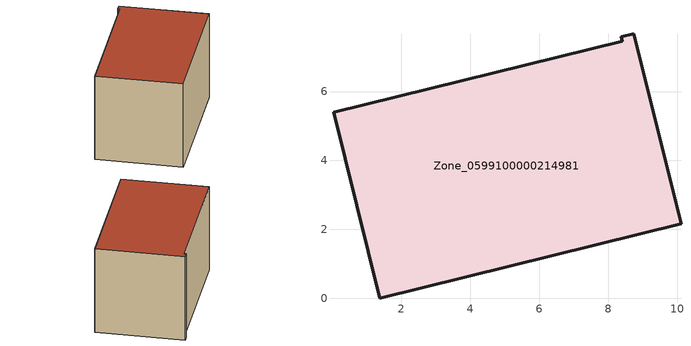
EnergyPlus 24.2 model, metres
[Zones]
Zone_0599100000214981
 floor ground (C_G): 10.11,2.17 1.37,0 0.03,5.39 8.41,7.47 8.38,7.59 8.74,7.68 z0
 wall outside (C_F): 10.11,2.17 8.74,7.68 8.38,7.59 8.41,7.47 0.03,5.39 1.37,0 10.11,2.17 z0:5.9
 roof outside (C_R): 1.37,0 10.11,2.17 8.74,7.68 8.38,7.59 8.41,7.47 0.03,5.39 z5.9
[BUILDING]
Pand.0599100000214981: North Axis=0; Terrain=City; Loads Convergence Tolerance Value=0.04; Temperature Convergence Tolerance Value=0.4; Solar Distribution=FullExterior; Maximum Number of Warmup Days=25; Minimum Number of Warmup Days=1
[Site:Location]
Rotterdam.The.Hague.AP_ZH_NLD Design_Conditions: Latitude=51.96; Longitude=4.45; Time Zone=1; Elevation=-4.5
[SITE:GROUNDTEMPERATURE:BUILDINGSURFACE]
18, 18, 18, 18, 18, 18, 18, 18, 18, 18, 18, 18
[MATERIAL] Thermal Absorptance=0.9; Solar Absorptance=0.7; Visible Absorptance=0.7
Name | Roughness | Thickness | Conductivity | Density | Specific Heat
G.TC.1975-1991 | MediumSmooth | 0.15 | 0.288461 | 540 | 1210
F.TC.1975-1991 | Rough | 0.3 | 0.230769 | 1920 | 840
R.TC.1975-1991 | MediumRough | 0.2 | 0.153846 | 1500 | 1000
[CONSTRUCTION]
C_G: G.TC.1975-1991
C_F: F.TC.1975-1991
C_R: R.TC.1975-1991
[ZONE]
Zone_0599100000214981: Type=1; Multiplier=1; Ceiling Height=Autocalculate; Volume=Autocalculate; Floor Area=autocalculate; Part of Total Floor Area=Yes
[ZONEINFILTRATION:DESIGNFLOWRATE]
Infil_Zone_0599100000214981: Zone or ZoneList or Space or SpaceList=Zone_0599100000214981; Schedule=AlwaysOn; Design Flow Rate Calculation Method=Flow/Area; Flow Rate per Floor Area=0.003; Constant Term Coefficient=1; Temperature Term Coefficient=0; Velocity Term Coefficient=0; Velocity Squared Term Coefficient=0
[HVACTEMPLATE:ZONE:IDEALLOADSAIRSYSTEM]
Zone_0599100000214981: Maximum Heating Supply Air Temperature=50; Minimum Cooling Supply Air Temperature=13; Maximum Heating Supply Air Humidity Ratio=0.0156; Minimum Cooling Supply Air Humidity Ratio=0.0077; Heating Limit=NoLimit; Cooling Limit=NoLimit; Dehumidification Control Type=ConstantSensibleHeatRatio; Cooling Sensible Heat Ratio=0.7; Dehumidification Setpoint=60; Humidification Control Type=None; Humidification Setpoint=30; Outdoor Air Method=None; Outdoor Air Flow Rate per Person=0.00944; Outdoor Air Flow Rate per Zone Floor Area=0; Outdoor Air Flow Rate per Zone=0; Demand Controlled Ventilation Type=None; Outdoor Air Economizer Type=NoEconomizer; Heat Recovery Type=None; Sensible Heat Recovery Effectiveness=0.7; Latent Heat Recovery Effectiveness=0.65
[ZONECONTROL:THERMOSTAT]
ThermostatControl_Zone_0599100000214981: Zone or ZoneList=Zone_0599100000214981; Control Type Schedule=DualSetpointControlType; Control 1=Thermostat_Zone_0599100000214981; Temperature Difference Between Cutout And Setpoint=0
[THERMOSTATSETPOINT:DUALSETPOINT]
Thermostat_Zone_0599100000214981: Heating Setpoint Temperature Schedule=HeatingSetpoint_Zone_0599100000214981; Cooling Setpoint Temperature Schedule=CoolingSetpoint_Zone_0599100000214981
[SCHEDULE:COMPACT]
HeatingSetpoint_Zone_0599100000214981: Through: 12/31, For: AllDays, Until: 24:00, 21
CoolingSetpoint_Zone_0599100000214981: Through: 12/31, For: AllDays, Until: 24:00, 24
DualSetpointControlType: Through: 12/31, For: AllDays, Until: 24:00, 4
AlwaysOn: Through: 12/31, For: AllDays, Until: 24:00, 1
